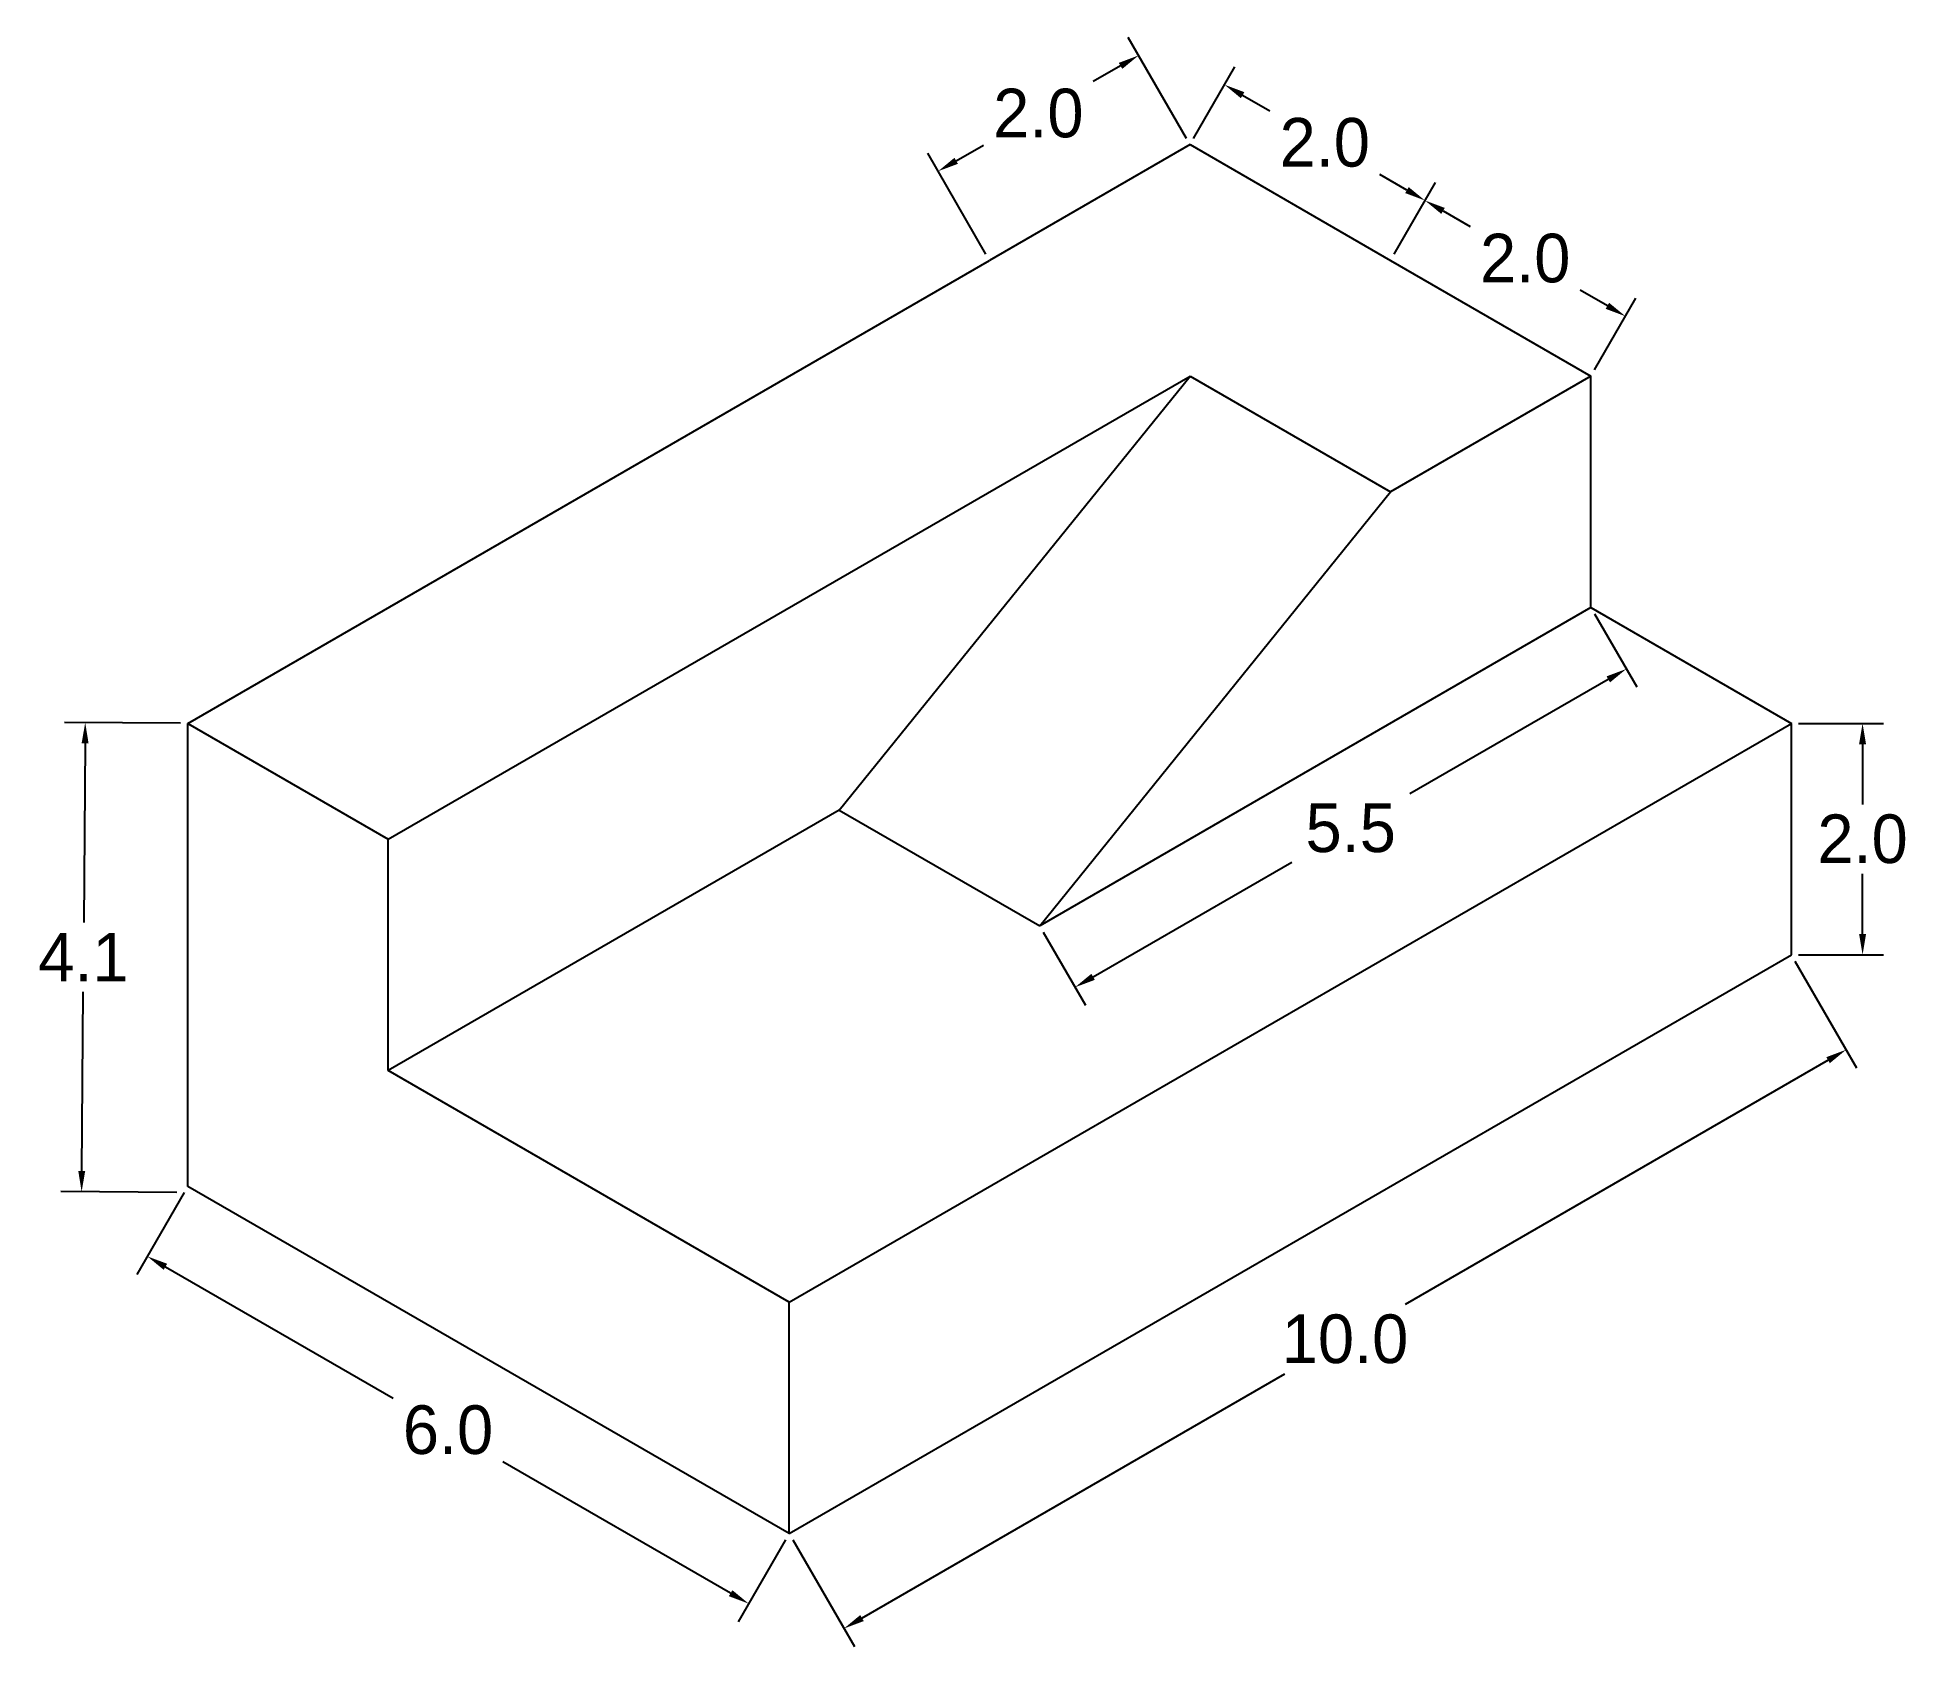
# Model space of a CAD drawing. Header units: inches. Extents: x 56.1 to 72.2, y 6.9 to 20.8.
import ezdxf

# ---------------------------------------------------------------- set-up
doc = ezdxf.new("R2010")
doc.units = ezdxf.units.IN
doc.header["$MEASUREMENT"] = 0
doc.dimstyles.get("Standard").update_dxf_attribs({"dimtxt": 0.42, "dimasz": 0.18, "dimexe": 0.18, "dimexo": 0.0625, "dimgap": 0.09, "dimtad": 0, "dimtih": 1, "dimtoh": 1, "dimdec": 1, "dimzin": 0, "dimdsep": 46, "dimtxsty": 'Standard', "dimcen": 0.09, "dimadec": 0, "dimazin": 0, "dimtfac": 1, "dimtdec": 1, "dimtofl": 0, "dimtmove": 0, "dimatfit": 3, "dimfxl": 1, "dimtolj": 1, "dimtzin": 0, "dimarcsym": 0})

# ---------------------------------------------------------------- blocks, each defined once
blk = doc.blocks.new('*D2')
at = {"color": 0, "lineweight": -2}
for p, q in [((57.336, 10.825), (56.928, 10.118)), ((57.174, 10.184), (59.141, 9.048)), ((62.058, 7.364), (60.091, 8.5)), ((62.532, 7.825), (62.124, 7.118))]:
    blk.add_line(p, q, dxfattribs=at)
at = {"color": 0}
for points in [[(57.189, 10.21), (57.159, 10.158), (57.018, 10.274)], [(62.073, 7.39), (62.043, 7.338), (62.214, 7.274)]]:
    blk.add_solid(points, dxfattribs=at)
at = {"layer": 'Defpoints', "color": 0}
for p in [(57.367, 10.879), (62.563, 7.879), (62.214, 7.274)]:
    blk.add_point(p, dxfattribs=at)
at = {"color": 0, "insert": (59.616, 8.774), "char_height": 0.42, "attachment_point": 5}
blk.add_mtext('\\A1;6.0', dxfattribs=at)
blk = doc.blocks.new('*D4')
at = {"color": 0, "lineweight": -2}
for p, q in [((71.255, 12.825), (71.787, 11.903)), ((71.541, 11.969), (67.887, 9.859)), ((63.193, 7.149), (66.848, 9.259)), ((62.595, 7.825), (63.127, 6.903))]:
    blk.add_line(p, q, dxfattribs=at)
at = {"color": 0}
for points in [[(71.526, 11.995), (71.556, 11.943), (71.697, 12.059)], [(63.178, 7.175), (63.208, 7.123), (63.037, 7.059)]]:
    blk.add_solid(points, dxfattribs=at)
at = {"layer": 'Defpoints', "color": 0}
for p in [(71.224, 12.879), (71.697, 12.059), (62.563, 7.879)]:
    blk.add_point(p, dxfattribs=at)
at = {"color": 0, "insert": (67.367, 9.559), "char_height": 0.42, "attachment_point": 5}
blk.add_mtext('\\A1;10.0', dxfattribs=at)
blk = doc.blocks.new('*D5')
at = {"color": 0, "lineweight": -2}
for p, q in [((57.305, 14.88), (56.301, 14.887)), ((56.48, 14.706), (56.468, 13.159)), ((56.451, 11.012), (56.463, 12.559)), ((57.274, 10.825), (56.27, 10.833))]:
    blk.add_line(p, q, dxfattribs=at)
at = {"color": 0}
for points in [[(56.45, 14.706), (56.51, 14.706), (56.481, 14.886)], [(56.421, 11.012), (56.481, 11.012), (56.45, 10.832)]]:
    blk.add_solid(points, dxfattribs=at)
at = {"layer": 'Defpoints', "color": 0}
for p in [(56.481, 14.886), (57.367, 14.879), (57.336, 10.825)]:
    blk.add_point(p, dxfattribs=at)
at = {"color": 0, "insert": (56.466, 12.859), "char_height": 0.42, "attachment_point": 5}
blk.add_mtext('\\A1;4.1', dxfattribs=at)
blk = doc.blocks.new('*D6')
at = {"color": 0, "lineweight": -2}
for p, q in [((71.286, 14.879), (72.019, 14.879)), ((71.839, 14.699), (71.839, 14.179)), ((71.839, 13.059), (71.839, 13.579)), ((71.286, 12.879), (72.019, 12.879))]:
    blk.add_line(p, q, dxfattribs=at)
at = {"color": 0}
for points in [[(71.809, 14.699), (71.869, 14.699), (71.839, 14.879)], [(71.809, 13.059), (71.869, 13.059), (71.839, 12.879)]]:
    blk.add_solid(points, dxfattribs=at)
at = {"layer": 'Defpoints', "color": 0}
for p in [(71.224, 14.879), (71.839, 14.879), (71.224, 12.879)]:
    blk.add_point(p, dxfattribs=at)
at = {"color": 0, "insert": (71.839, 13.879), "char_height": 0.42, "attachment_point": 5}
blk.add_mtext('\\A1;2.0', dxfattribs=at)
blk = doc.blocks.new('*D7')
at = {"color": 0, "lineweight": -2}
for p, q in [((69.523, 15.825), (69.888, 15.193)), ((69.642, 15.259), (67.926, 14.269)), ((65.19, 12.689), (66.906, 13.68)), ((64.76, 13.075), (65.124, 12.443))]:
    blk.add_line(p, q, dxfattribs=at)
at = {"color": 0}
for points in [[(69.627, 15.285), (69.657, 15.233), (69.798, 15.349)], [(65.175, 12.715), (65.205, 12.663), (65.034, 12.599)]]:
    blk.add_solid(points, dxfattribs=at)
at = {"layer": 'Defpoints', "color": 0}
for p in [(69.492, 15.879), (69.798, 15.349), (64.729, 13.129)]:
    blk.add_point(p, dxfattribs=at)
at = {"color": 0, "insert": (67.416, 13.974), "char_height": 0.42, "attachment_point": 5}
blk.add_mtext('\\A1;5.5', dxfattribs=at)
blk = doc.blocks.new('*D8')
at = {"color": 0, "lineweight": -2}
for p, q in [((67.791, 18.933), (68.148, 19.552)), ((68.214, 19.306), (68.449, 19.17)), ((69.634, 18.486), (69.399, 18.622)), ((69.523, 17.933), (69.88, 18.552))]:
    blk.add_line(p, q, dxfattribs=at)
at = {"color": 0}
for points in [[(68.229, 19.332), (68.199, 19.28), (68.058, 19.396)], [(69.649, 18.512), (69.619, 18.46), (69.79, 18.396)]]:
    blk.add_solid(points, dxfattribs=at)
at = {"layer": 'Defpoints', "color": 0}
for p in [(67.76, 18.879), (69.79, 18.396), (69.492, 17.879)]:
    blk.add_point(p, dxfattribs=at)
at = {"color": 0, "insert": (68.924, 18.896), "char_height": 0.42, "attachment_point": 5}
blk.add_mtext('\\A1;2.0', dxfattribs=at)
blk = doc.blocks.new('*D9')
at = {"color": 0, "lineweight": -2}
for p, q in [((66.059, 19.933), (66.416, 20.552)), ((66.482, 20.306), (66.717, 20.17)), ((67.902, 19.486), (67.667, 19.622)), ((67.791, 18.933), (68.148, 19.552))]:
    blk.add_line(p, q, dxfattribs=at)
at = {"color": 0}
for points in [[(66.497, 20.332), (66.467, 20.28), (66.326, 20.396)], [(67.917, 19.512), (67.887, 19.46), (68.058, 19.396)]]:
    blk.add_solid(points, dxfattribs=at)
at = {"layer": 'Defpoints', "color": 0}
for p in [(66.028, 19.879), (68.058, 19.396), (67.76, 18.879)]:
    blk.add_point(p, dxfattribs=at)
at = {"color": 0, "insert": (67.192, 19.896), "char_height": 0.42, "attachment_point": 5}
blk.add_mtext('\\A1;2.0', dxfattribs=at)
blk = doc.blocks.new('*D10')
at = {"color": 0, "lineweight": -2}
for p, q in [((65.996, 19.933), (65.493, 20.805)), ((65.427, 20.559), (65.192, 20.423)), ((64.264, 18.933), (63.761, 19.805)), ((64.007, 19.739), (64.242, 19.875))]:
    blk.add_line(p, q, dxfattribs=at)
at = {"color": 0}
for points in [[(65.412, 20.585), (65.442, 20.533), (65.583, 20.649)], [(63.992, 19.765), (64.022, 19.713), (63.851, 19.649)]]:
    blk.add_solid(points, dxfattribs=at)
at = {"layer": 'Defpoints', "color": 0}
for p in [(66.028, 19.879), (63.851, 19.649), (64.296, 18.879)]:
    blk.add_point(p, dxfattribs=at)
at = {"color": 0, "insert": (64.717, 20.149), "char_height": 0.42, "attachment_point": 5}
blk.add_mtext('\\A1;2.0', dxfattribs=at)

msp = doc.modelspace()

# ---------------------------------------------------------------- linework, layer by layer
for p, q in [((66.028, 19.879), (64.296, 18.879)), ((66.028, 19.879), (67.76, 18.879)), ((57.367, 14.879), (64.296, 18.879)), ((67.76, 18.879), (69.492, 17.879)), ((59.099, 13.879), (66.028, 17.879)), ((62.996, 14.129), (66.028, 17.879)), ((66.028, 17.879), (67.76, 16.879)), ((69.492, 17.879), (67.76, 16.879)), ((69.492, 15.879), (69.492, 17.879)), ((64.729, 13.129), (67.76, 16.879)), ((69.492, 15.879), (64.729, 13.129)), ((69.492, 15.879), (71.224, 14.879)), ((57.367, 10.879), (57.367, 14.879)), ((57.367, 14.879), (59.099, 13.879)), ((62.563, 9.879), (71.224, 14.879)), ((71.224, 12.879), (71.224, 14.879)), ((62.996, 14.129), (59.099, 11.879)), ((62.996, 14.129), (64.729, 13.129)), ((59.099, 11.879), (59.099, 13.879)), ((62.563, 7.879), (71.224, 12.879)), ((62.563, 9.879), (59.099, 11.879)), ((62.563, 7.879), (57.367, 10.879)), ((62.563, 7.879), (62.563, 9.879))]:
    msp.add_line(p, q)

# ---------------------------------------------------------------- dimensions: what is measured, and where the dimension line sits
for p1, p2, distance, picture, middle in [((66.028, 19.879), (64.296, 18.879), -0.889, '*D10', (64.717, 20.149)), ((66.028, 19.879), (67.76, 18.879), 0.597, '*D9', (67.192, 19.896)), ((67.76, 18.879), (69.492, 17.879), 0.597, '*D8', (68.924, 18.896)), ((64.729, 13.129), (69.492, 15.879), -0.612, '*D7', (67.416, 13.974)), ((57.336, 10.825), (57.367, 14.879), 0.886, '*D5', (56.466, 12.859)), ((71.224, 12.879), (71.224, 14.879), -0.615, '*D6', (71.839, 13.879)), ((62.563, 7.879), (71.224, 12.879), -0.947, '*D4', (67.367, 9.559)), ((57.367, 10.879), (62.563, 7.879), -0.698, '*D2', (59.616, 8.774))]:
    dim = msp.add_aligned_dim(p1=p1, p2=p2, distance=distance, dimstyle='Standard')
    dim.commit()
    dim.dimension.update_dxf_attribs({"geometry": picture, "text_midpoint": middle})

doc.saveas('drawing.dxf')
